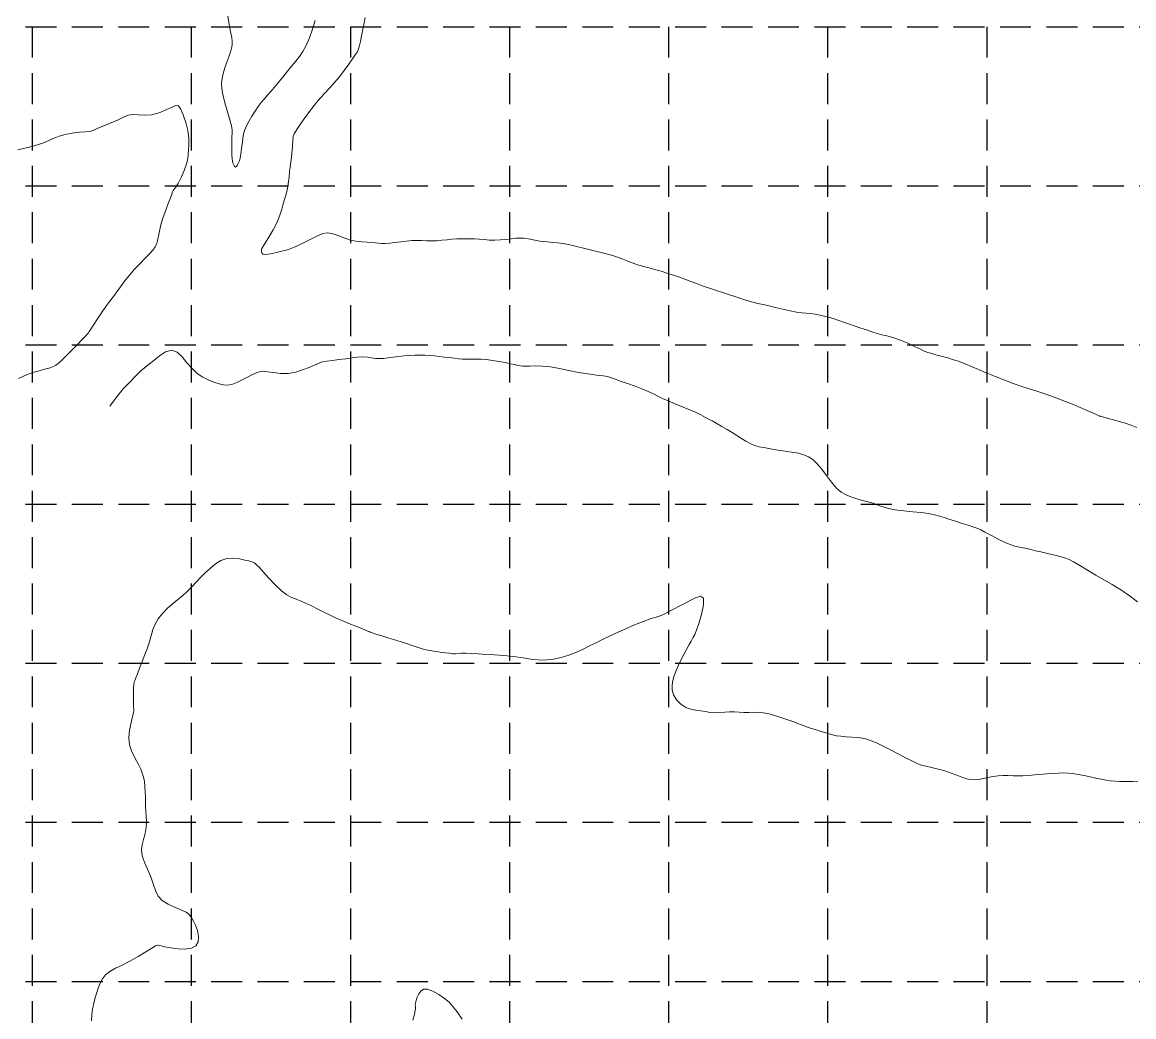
# Model space of a CAD drawing. Header units: inches. Extents: x 45655 to 51424, y 20024 to 23633.
# Drawn here: x 48714 to 49342, y 22349 to 22911 of the extents above; entities that cross this region are included whole.
import ezdxf

# ---------------------------------------------------------------- set-up
doc = ezdxf.new("R2010")
doc.units = ezdxf.units.IN
doc.header["$MEASUREMENT"] = 0
doc.linetypes.add('HIDDEN', pattern=[0.375, 0.25, -0.125])
doc.layers.add('CTR', color=43, linetype='Continuous', lineweight=9)
doc.layers.add('GRID', color=254, linetype='HIDDEN')

msp = doc.modelspace()

# ---------------------------------------------------------------- linework, layer by layer
at = {"layer": 'CTR'}
for points, elevation in [([(48829.91, 22914.48), (48830.72, 22909.79), (48831.5, 22905.71), (48832.1, 22902.45), (48832.39, 22900.16), (48832.41, 22898.51), (48832.21, 22897.1), (48831.84, 22895.59), (48831.27, 22893.75), (48830.44, 22891.42), (48829.35, 22888.5), (48828.18, 22885.27), (48827.23, 22882.1), (48826.64, 22879.26), (48826.44, 22876.63), (48826.58, 22873.95), (48827, 22871.05), (48827.71, 22867.79), (48828.69, 22864.07), (48829.89, 22859.9), (48831.07, 22855.82), (48831.93, 22852.47), (48832.3, 22850.24), (48832.3, 22848.49), (48832.17, 22846.31), (48832.11, 22843.08), (48832.14, 22839.38), (48832.22, 22836.13), (48832.34, 22833.95), (48832.52, 22832.57), (48832.82, 22831.49), (48833.25, 22830.36), (48833.78, 22829.41), (48834.35, 22829.01), (48834.92, 22829.39), (48835.47, 22830.34), (48835.99, 22831.52), (48836.49, 22832.68), (48836.94, 22834.15), (48837.36, 22836.38), (48837.74, 22839.61), (48838.16, 22843.34), (48838.69, 22846.92), (48839.43, 22849.88), (48840.44, 22852.42), (48841.78, 22854.99), (48843.47, 22857.86), (48845.34, 22860.79), (48847.18, 22863.45), (48848.84, 22865.58), (48850.55, 22867.56), (48852.59, 22869.91), (48855.17, 22872.96), (48858.07, 22876.48), (48861, 22880.05), (48863.7, 22883.34), (48866.14, 22886.31), (48868.37, 22889.03), (48870.42, 22891.62), (48872.32, 22894.42), (48874.2, 22897.85), (48876.06, 22902.19), (48877.81, 22907.06), (48879.28, 22912.02)], 574), ([(49082.52, 22767.79), (49078.8, 22769.01), (49074.97, 22770.2), (49071.35, 22771.27), (49068.24, 22772.14), (49065.85, 22772.75), (49063.84, 22773.26), (49061.72, 22773.91), (49059.14, 22774.84), (49056.28, 22775.95), (49053.44, 22777.03), (49050.89, 22777.94), (49048.7, 22778.67), (49046.93, 22779.24), (49045.52, 22779.66), (49044, 22780.08), (49041.83, 22780.63), (49038.63, 22781.41), (49034.85, 22782.34), (49031.11, 22783.27), (49027.91, 22784.1), (49025.11, 22784.79), (49022.4, 22785.37), (49019.59, 22785.83), (49016.68, 22786.19), (49013.74, 22786.49), (49010.84, 22786.76), (49008.01, 22787.06), (49005.26, 22787.45), (49002.62, 22787.97), (49000.07, 22788.49), (48997.63, 22788.86), (48995.26, 22788.96), (48992.85, 22788.83), (48990.24, 22788.55), (48987.33, 22788.22), (48984.21, 22787.91), (48981.03, 22787.77), (48977.9, 22787.88), (48974.89, 22788.11), (48972.05, 22788.36), (48969.39, 22788.48), (48966.87, 22788.53), (48964.41, 22788.53), (48961.93, 22788.54), (48959.38, 22788.49), (48956.73, 22788.33), (48953.96, 22788.04), (48951.07, 22787.71), (48948.13, 22787.48), (48945.18, 22787.42), (48942.27, 22787.49), (48939.45, 22787.58), (48936.75, 22787.6), (48934.01, 22787.51), (48931.04, 22787.26), (48927.76, 22786.86), (48924.44, 22786.41), (48921.44, 22786.06), (48919.02, 22785.89), (48917.04, 22785.9), (48915.22, 22786.04), (48913.32, 22786.26), (48911.19, 22786.5), (48908.67, 22786.72), (48905.69, 22786.92), (48902.34, 22787.27), (48898.78, 22787.99), (48895.16, 22789.21), (48891.71, 22790.56), (48888.68, 22791.6), (48886.18, 22791.93), (48883.7, 22791.47), (48880.62, 22790.2), (48876.53, 22788.18), (48872.05, 22785.92), (48868.08, 22784), (48865.2, 22782.82), (48862.92, 22782.14), (48860.5, 22781.56), (48857.39, 22780.78), (48854.1, 22780.03), (48851.39, 22779.65), (48849.78, 22779.9), (48849.1, 22780.54), (48848.91, 22781.25), (48848.88, 22781.77), (48848.93, 22782.15), (48849.04, 22782.5), (48849.24, 22782.99), (48849.81, 22784.03), (48851.04, 22786.08), (48853.12, 22789.41), (48855.59, 22793.58), (48857.84, 22797.94), (48859.41, 22801.93), (48860.46, 22805.42), (48861.26, 22808.35), (48862.05, 22810.79), (48862.83, 22813.18), (48863.53, 22816.02), (48864.1, 22819.66), (48864.55, 22823.51), (48864.9, 22826.8), (48865.19, 22829.02), (48865.47, 22830.86), (48865.77, 22833.25), (48866.12, 22836.83), (48866.47, 22840.85), (48866.77, 22844.27), (48866.98, 22846.26), (48867.11, 22847.16), (48867.23, 22847.54), (48867.42, 22847.95), (48868, 22848.92), (48869.33, 22850.95), (48871.62, 22854.28), (48874.5, 22858.35), (48877.44, 22862.33), (48880.05, 22865.61), (48882.43, 22868.37), (48884.83, 22871), (48887.43, 22873.82), (48890.19, 22876.9), (48893.01, 22880.26), (48895.81, 22883.85), (48898.38, 22887.35), (48900.49, 22890.35), (48902.02, 22892.57), (48903.03, 22894.16), (48903.67, 22895.37), (48904.08, 22896.5), (48904.43, 22897.95), (48904.89, 22900.16), (48905.57, 22903.39), (48906.35, 22907.13), (48907.08, 22910.72), (48907.63, 22913.67)], 572), ([(48711.1, 22838.87), (48715.01, 22839.78), (48719.06, 22840.84), (48722.79, 22841.96), (48726.14, 22843.11), (48729.11, 22844.31), (48731.78, 22845.53), (48734.54, 22846.67), (48737.83, 22847.65), (48741.88, 22848.36), (48746.06, 22848.85), (48749.49, 22849.15), (48751.52, 22849.35), (48752.5, 22849.49), (48752.94, 22849.62), (48753.41, 22849.83), (48754.43, 22850.27), (48756.48, 22851.11), (48759.84, 22852.46), (48763.9, 22854.12), (48767.83, 22855.82), (48770.98, 22857.32), (48773.61, 22858.41), (48776.22, 22858.89), (48779.2, 22858.73), (48782.68, 22858.43), (48786.66, 22858.67), (48791.1, 22859.88), (48795.37, 22861.61), (48798.77, 22863.21), (48800.85, 22864.07), (48802.06, 22863.78), (48803.15, 22862.03), (48804.62, 22858.67), (48806.18, 22854.31), (48807.37, 22849.73), (48807.83, 22845.57), (48807.79, 22841.97), (48807.59, 22838.94), (48807.48, 22836.39), (48807.25, 22833.89), (48806.55, 22830.91), (48805.2, 22827.17), (48803.48, 22823.23), (48801.81, 22819.93), (48800.53, 22817.86), (48799.62, 22816.7), (48799.03, 22815.97), (48798.64, 22815.15), (48798.22, 22813.87), (48797.48, 22811.75), (48796.26, 22808.6), (48794.77, 22804.79), (48793.35, 22800.84), (48792.25, 22797.18), (48791.45, 22793.89), (48790.85, 22790.97), (48790.35, 22788.39), (48789.74, 22786.12), (48788.82, 22784.05), (48787.44, 22782.08), (48785.54, 22780.01), (48783.14, 22777.59), (48780.27, 22774.64), (48777.21, 22771.33), (48774.22, 22767.92), (48771.57, 22764.58), (48769.23, 22761.45), (48767.13, 22758.58), (48765.18, 22756), (48763.18, 22753.36), (48760.96, 22750.31), (48758.43, 22746.63), (48755.9, 22742.82), (48753.78, 22739.59), (48752.36, 22737.46), (48751.54, 22736.21), (48751.04, 22735.47), (48750.58, 22734.81), (48749.67, 22733.76), (48747.8, 22731.79), (48744.68, 22728.61), (48741.01, 22724.91), (48737.7, 22721.61), (48735.44, 22719.38), (48733.95, 22718.04), (48732.72, 22717.16), (48731.3, 22716.39), (48729.47, 22715.66), (48727.05, 22714.92), (48723.92, 22714.11), (48720.18, 22713.07), (48715.95, 22711.55), (48711.44, 22709.46)], 572), ([(49344.1, 22681.75), (49341.23, 22682.97), (49337.81, 22684.2), (49333.66, 22685.45), (49329.45, 22686.61), (49326.06, 22687.5), (49324.12, 22688.01), (49323.3, 22688.23), (49323.03, 22688.32), (49322.74, 22688.45), (49321.88, 22688.83), (49319.9, 22689.7), (49316.48, 22691.2), (49312.16, 22693.07), (49307.71, 22694.95), (49303.76, 22696.56), (49300.35, 22697.89), (49297.43, 22699.01), (49294.81, 22700), (49292.09, 22700.96), (49288.78, 22702.03), (49284.54, 22703.33), (49279.57, 22704.89), (49274.22, 22706.69), (49268.84, 22708.71), (49263.63, 22710.81), (49258.82, 22712.84), (49254.58, 22714.64), (49250.95, 22716.18), (49247.95, 22717.44), (49245.5, 22718.44), (49243.19, 22719.3), (49240.5, 22720.18), (49237.13, 22721.16), (49233.52, 22722.16), (49230.36, 22723.01), (49228.13, 22723.6), (49226.68, 22723.98), (49225.76, 22724.25), (49225, 22724.54), (49223.87, 22725.06), (49221.81, 22726.07), (49218.45, 22727.73), (49214.28, 22729.67), (49209.96, 22731.46), (49206.1, 22732.75), (49202.73, 22733.64), (49199.82, 22734.33), (49197.27, 22735.02), (49194.7, 22735.83), (49191.69, 22736.83), (49188.01, 22738.09), (49184.19, 22739.41), (49180.94, 22740.52), (49178.79, 22741.26), (49177.54, 22741.69), (49176.78, 22741.97), (49176.12, 22742.24), (49175.05, 22742.62), (49173.01, 22743.25), (49169.73, 22744.17), (49165.82, 22745.18), (49162.18, 22745.98), (49159.43, 22746.37), (49157.16, 22746.53), (49154.73, 22746.71), (49151.63, 22747.15), (49148.11, 22747.79), (49144.55, 22748.55), (49141.27, 22749.36), (49138.26, 22750.14), (49135.46, 22750.82), (49132.72, 22751.38), (49129.75, 22751.99), (49126.19, 22752.88), (49121.87, 22754.18), (49117.3, 22755.67), (49113.14, 22757.05), (49109.89, 22758.11), (49107.24, 22758.96), (49104.65, 22759.8), (49101.76, 22760.79), (49098.73, 22761.83), (49095.94, 22762.85), (49093.57, 22763.76), (49091.36, 22764.61), (49088.92, 22765.54), (49085.96, 22766.62), (49082.52, 22767.79)], 572), ([(49344.59, 22583.31), (49341.37, 22585.59), (49339.21, 22587.11), (49337.92, 22588.03), (49337.15, 22588.59), (49336.53, 22589.07), (49335.53, 22589.78), (49333.54, 22591.03), (49330.17, 22593.01), (49325.81, 22595.56), (49320.96, 22598.39), (49316.17, 22601.21), (49311.83, 22603.77), (49308.35, 22605.79), (49305.9, 22607.12), (49303.83, 22607.98), (49301.29, 22608.71), (49297.71, 22609.59), (49293.6, 22610.53), (49289.75, 22611.43), (49286.73, 22612.16), (49284.24, 22612.77), (49281.73, 22613.31), (49278.75, 22613.87), (49275.2, 22614.72), (49271.04, 22616.13), (49266.38, 22618.26), (49261.83, 22620.65), (49258.16, 22622.69), (49255.83, 22623.95), (49254.1, 22624.71), (49251.95, 22625.46), (49248.68, 22626.51), (49244.75, 22627.77), (49240.95, 22628.99), (49237.83, 22630.01), (49235.19, 22630.85), (49232.59, 22631.64), (49229.64, 22632.42), (49226.19, 22633.16), (49222.12, 22633.75), (49217.4, 22634.16), (49212.31, 22634.6), (49207.19, 22635.32), (49202.4, 22636.48), (49198.23, 22637.8), (49194.98, 22638.94), (49192.81, 22639.61), (49191.23, 22640), (49189.65, 22640.37), (49187.58, 22640.96), (49185.1, 22641.76), (49182.41, 22642.69), (49179.67, 22643.77), (49176.94, 22645.29), (49174.18, 22647.6), (49171.4, 22650.88), (49168.64, 22654.68), (49165.96, 22658.34), (49163.38, 22661.34), (49160.88, 22663.64), (49158.38, 22665.31), (49155.77, 22666.45), (49152.71, 22667.25), (49148.83, 22667.93), (49143.97, 22668.68), (49138.76, 22669.47), (49134.06, 22670.25), (49130.48, 22670.97), (49127.77, 22671.74), (49125.42, 22672.73), (49123.03, 22674.02), (49120.51, 22675.56), (49117.9, 22677.22), (49115.18, 22678.93), (49112.33, 22680.68), (49109.32, 22682.45), (49106.16, 22684.25), (49103.83, 22685.54), (49103.02, 22685.99), (49100.11, 22687.57), (49097.54, 22688.95), (49094.9, 22690.24), (49091.66, 22691.67), (49087.53, 22693.35), (49083.04, 22695.14), (49078.94, 22696.84), (49075.76, 22698.31), (49073.18, 22699.61), (49070.64, 22700.9), (49067.66, 22702.25), (49064.19, 22703.7), (49060.28, 22705.21), (49056.02, 22706.72), (49051.95, 22708.13), (49048.64, 22709.28), (49046.43, 22710.08), (49044.61, 22710.62), (49042.19, 22711.04), (49038.45, 22711.5), (49033.64, 22712.1), (49028.3, 22712.94), (49022.88, 22714.07), (49017.57, 22715.25), (49012.52, 22716.15), (49007.86, 22716.57), (49003.81, 22716.62), (49000.61, 22716.54), (48998.36, 22716.49), (48996.79, 22716.54), (48995.47, 22716.7), (48994.06, 22716.99), (48992.29, 22717.39), (48989.92, 22717.92), (48986.84, 22718.55), (48983.3, 22719.21), (48979.68, 22719.77), (48976.27, 22720.2), (48973.15, 22720.46), (48970.27, 22720.57), (48967.63, 22720.56), (48965.15, 22720.52), (48962.75, 22720.54), (48960.34, 22720.7), (48957.87, 22721), (48955.26, 22721.34), (48952.47, 22721.7), (48949.6, 22722.04), (48946.75, 22722.35), (48943.99, 22722.6), (48941.3, 22722.77), (48938.58, 22722.83), (48935.78, 22722.78), (48932.85, 22722.62), (48929.77, 22722.34), (48926.56, 22721.96), (48923.38, 22721.54), (48920.46, 22721.16), (48917.95, 22720.88), (48915.72, 22720.77), (48913.55, 22720.88), (48911.29, 22721.22), (48908.85, 22721.6), (48906.21, 22721.79), (48903.34, 22721.64), (48900.17, 22721.21), (48896.64, 22720.7), (48892.81, 22720.25), (48889.05, 22719.82), (48885.86, 22719.39), (48883.55, 22718.92), (48881.92, 22718.42), (48880.63, 22717.9), (48879.3, 22717.31), (48877.63, 22716.59), (48875.33, 22715.62), (48872.16, 22714.36), (48868.32, 22713.15), (48864.08, 22712.4), (48859.75, 22712.4), (48855.74, 22712.87), (48852.48, 22713.39), (48850.24, 22713.64), (48848.68, 22713.57), (48847.28, 22713.2), (48845.61, 22712.57), (48843.53, 22711.64), (48841.03, 22710.37), (48838.1, 22708.79), (48835.03, 22707.22), (48832.18, 22706.09), (48829.78, 22705.69), (48827.54, 22705.93), (48825.06, 22706.59), (48822.06, 22707.5), (48818.74, 22708.76), (48815.42, 22710.43), (48812.36, 22712.63), (48809.51, 22715.33), (48806.8, 22718.43), (48804.13, 22721.75), (48801.33, 22724.47), (48798.21, 22725.64), (48794.74, 22724.66), (48791.22, 22722.34), (48788.11, 22719.81), (48785.66, 22717.9), (48783.47, 22716.21), (48780.91, 22714.02), (48777.62, 22710.84), (48774.04, 22707.16), (48770.81, 22703.65), (48768.41, 22700.84), (48766.53, 22698.42), (48764.69, 22695.93), (48763.24, 22693.98)], 574), ([(48776.67, 22521.99), (48776.63, 22524), (48776.59, 22527.26), (48776.58, 22531.08), (48776.63, 22534.42), (48776.75, 22536.5), (48776.92, 22537.6), (48777.15, 22538.26), (48777.44, 22539.03), (48777.92, 22540.28), (48778.76, 22542.44), (48780.02, 22545.69), (48781.54, 22549.55), (48783.01, 22553.36), (48784.24, 22556.61), (48785.22, 22559.43), (48786.01, 22562.07), (48786.72, 22564.77), (48787.56, 22567.58), (48788.78, 22570.52), (48790.59, 22573.57), (48792.89, 22576.58), (48795.57, 22579.42), (48798.49, 22581.95), (48801.47, 22584.32), (48804.37, 22586.67), (48807.08, 22589.18), (48809.64, 22591.79), (48812.15, 22594.48), (48814.69, 22597.16), (48817.31, 22599.8), (48820.05, 22602.34), (48822.95, 22604.7), (48826.05, 22606.62), (48829.4, 22607.77), (48832.97, 22607.96), (48836.46, 22607.53), (48839.5, 22606.87), (48841.82, 22606.34), (48843.56, 22605.85), (48844.96, 22605.2), (48846.24, 22604.21), (48847.8, 22602.59), (48850.02, 22600.09), (48853.13, 22596.6), (48856.72, 22592.76), (48860.26, 22589.41), (48863.31, 22587.16), (48866.01, 22585.73), (48868.65, 22584.66), (48871.41, 22583.56), (48874.24, 22582.36), (48877.03, 22581.07), (48879.69, 22579.73), (48882.28, 22578.35), (48884.94, 22576.97), (48887.76, 22575.6), (48890.88, 22574.18), (48894.44, 22572.66), (48898.44, 22571.01), (48902.38, 22569.42), (48905.65, 22568.11), (48907.8, 22567.23), (48909.04, 22566.7), (48909.81, 22566.37), (48910.51, 22566.08), (48911.64, 22565.68), (48913.69, 22565.02), (48916.98, 22563.99), (48920.99, 22562.75), (48925, 22561.52), (48928.47, 22560.44), (48931.48, 22559.5), (48934.25, 22558.58), (48937, 22557.6), (48939.88, 22556.66), (48943.05, 22555.85), (48946.52, 22555.26), (48950, 22554.82), (48953.05, 22554.46), (48955.38, 22554.15), (48957.16, 22553.9), (48958.7, 22553.8), (48960.27, 22553.91), (48962.14, 22554.09), (48964.54, 22554.17), (48967.67, 22554.05), (48971.48, 22553.79), (48975.92, 22553.5), (48980.86, 22553.25), (48986.14, 22552.92), (48991.56, 22552.35), (48996.99, 22551.46), (49002.41, 22550.61), (49007.86, 22550.22), (49013.3, 22550.6), (49018.58, 22551.66), (49023.44, 22553.17), (49027.73, 22554.92), (49031.39, 22556.69), (49034.45, 22558.25), (49036.91, 22559.47), (49038.96, 22560.44), (49040.77, 22561.28), (49042.6, 22562.2), (49045.04, 22563.39), (49048.75, 22565.14), (49054.05, 22567.55), (49060.04, 22570.16), (49065.45, 22572.36), (49069.39, 22573.72), (49072.19, 22574.55), (49074.56, 22575.34), (49077.05, 22576.48), (49079.69, 22577.88), (49082.43, 22579.34), (49085.19, 22580.72), (49088.06, 22582.14), (49091.14, 22583.74), (49094.42, 22585.47), (49097.27, 22586.37), (49098.96, 22585.27), (49098.99, 22581.46), (49097.85, 22576.12), (49096.36, 22570.94), (49095.07, 22567.2), (49094.02, 22564.69), (49093.06, 22562.79), (49092.07, 22560.98), (49090.93, 22559), (49089.59, 22556.62), (49088.02, 22553.75), (49086.35, 22550.57), (49084.8, 22547.37), (49083.51, 22544.36), (49082.5, 22541.54), (49081.73, 22538.79), (49081.21, 22536.06), (49081.19, 22533.31), (49081.97, 22530.53), (49083.74, 22527.79), (49086.23, 22525.33), (49089.05, 22523.48), (49091.86, 22522.43), (49094.63, 22521.92), (49097.38, 22521.58), (49100.11, 22521.12), (49102.85, 22520.67), (49105.58, 22520.43), (49108.31, 22520.53), (49111.03, 22520.8), (49113.75, 22521.02), (49116.46, 22520.99), (49119.16, 22520.82), (49121.89, 22520.67), (49124.62, 22520.69), (49127.37, 22520.75), (49130.12, 22520.7), (49132.9, 22520.42), (49135.9, 22519.84), (49139.36, 22518.91), (49143.34, 22517.63), (49147.32, 22516.25), (49150.61, 22515.06), (49152.74, 22514.27), (49154, 22513.78), (49154.89, 22513.4), (49155.89, 22513), (49157.33, 22512.47), (49159.53, 22511.74), (49162.65, 22510.77), (49166.17, 22509.72), (49169.45, 22508.75), (49172.02, 22508.03), (49174.25, 22507.51), (49176.69, 22507.17), (49179.75, 22506.94), (49183.11, 22506.74), (49186.31, 22506.51), (49188.98, 22506.15), (49191.39, 22505.57), (49193.89, 22504.68), (49196.83, 22503.41), (49200.31, 22501.75), (49204.4, 22499.68), (49209.04, 22497.27), (49213.65, 22494.86), (49217.54, 22492.89), (49220.27, 22491.61), (49222.4, 22490.85), (49224.75, 22490.24), (49227.93, 22489.54), (49231.68, 22488.66), (49235.55, 22487.59), (49239.13, 22486.37), (49242.34, 22485.12), (49245.2, 22484), (49247.74, 22483.16), (49250.07, 22482.64), (49252.34, 22482.5), (49254.71, 22482.75), (49257.21, 22483.25), (49259.88, 22483.85), (49262.73, 22484.39), (49265.68, 22484.79), (49268.6, 22484.99), (49271.43, 22484.97), (49274.19, 22484.82), (49276.9, 22484.72), (49279.66, 22484.77), (49282.74, 22484.96), (49286.43, 22485.27), (49290.89, 22485.66), (49295.57, 22486.03), (49299.73, 22486.32), (49302.9, 22486.44), (49305.45, 22486.37), (49307.98, 22486.09), (49310.98, 22485.58), (49314.3, 22484.94), (49317.7, 22484.24), (49320.91, 22483.57), (49323.91, 22482.96), (49326.71, 22482.44), (49329.32, 22482.04), (49331.8, 22481.76), (49334.23, 22481.62), (49336.68, 22481.61), (49339.2, 22481.65), (49341.85, 22481.61), (49344.71, 22481.44)], 574), ([(48752.77, 22346.31), (48753.08, 22349.83), (48753.46, 22352.98), (48753.88, 22355.29), (48754.38, 22357.16), (48754.97, 22359.17), (48755.68, 22361.74), (48756.55, 22364.66), (48757.62, 22367.52), (48758.97, 22370.05), (48760.76, 22372.23), (48763.18, 22374.15), (48766.36, 22375.92), (48770.19, 22377.79), (48774.55, 22379.97), (48779.2, 22382.61), (48783.55, 22385.28), (48786.98, 22387.4), (48789.04, 22388.57), (48790.06, 22388.99), (48790.59, 22388.99), (48791.16, 22388.86), (48792.25, 22388.59), (48794.34, 22388.13), (48797.68, 22387.5), (48801.76, 22386.94), (48805.86, 22386.8), (48809.31, 22387.36), (48811.85, 22388.73), (48813.24, 22390.95), (48813.41, 22393.97), (48812.7, 22397.31), (48811.62, 22400.35), (48810.56, 22402.63), (48809.64, 22404.22), (48808.89, 22405.32), (48808.3, 22406.09), (48807.77, 22406.68), (48807.19, 22407.17), (48806.41, 22407.67), (48805.1, 22408.3), (48802.92, 22409.19), (48799.72, 22410.45), (48796.1, 22412.13), (48792.85, 22414.25), (48790.59, 22416.8), (48789.15, 22419.52), (48788.22, 22422.1), (48787.48, 22424.34), (48786.73, 22426.52), (48785.74, 22429.02), (48784.4, 22432.07), (48782.98, 22435.37), (48781.82, 22438.43), (48781.2, 22440.96), (48781.12, 22443.26), (48781.53, 22445.75), (48782.31, 22448.76), (48783.19, 22452.13), (48783.81, 22455.57), (48783.97, 22458.86), (48783.79, 22461.95), (48783.53, 22464.82), (48783.41, 22467.49), (48783.36, 22470.1), (48783.34, 22472.81), (48783.24, 22475.73), (48783.05, 22478.72), (48782.72, 22481.55), (48782.22, 22484.06), (48781.54, 22486.37), (48780.63, 22488.6), (48779.52, 22490.91), (48778.22, 22493.37), (48776.81, 22496.04), (48775.41, 22498.98), (48774.3, 22502.32), (48773.86, 22506.22), (48774.26, 22510.65), (48775.18, 22514.97), (48776.07, 22518.41), (48776.54, 22520.49), (48776.67, 22521.99)], 574), ([(48934.6, 22346.61), (48935.45, 22349.96), (48935.94, 22352.02), (48936.12, 22353.08), (48936.12, 22353.68), (48936, 22354.27), (48935.93, 22355.09), (48936.02, 22356.23), (48936.4, 22357.81), (48937.05, 22359.63), (48937.92, 22361.48), (48939.05, 22363.08), (48940.63, 22364.09), (48942.89, 22364.15), (48945.96, 22363.01), (48949.37, 22361.07), (48952.53, 22358.85), (48955.04, 22356.7), (48957.22, 22354.33), (48959.61, 22351.25), (48962.53, 22347.23)], 572)]:
    msp.add_lwpolyline(points, dxfattribs=dict(at, elevation=elevation))
at = {"layer": 'GRID', "linetype": 'HIDDEN', "ltscale": 70}
for p, q in [((48719.24, 23538.55), (48719.24, 20388.15)), ((48809.24, 23538.55), (48809.24, 20388.15)), ((48899.24, 23538.55), (48899.24, 20388.15)), ((48989.24, 23538.55), (48989.24, 20388.15)), ((49079.24, 23538.55), (49079.24, 20388.15)), ((49169.24, 23538.55), (49169.24, 20388.15)), ((49259.24, 23538.55), (49259.24, 20388.15)), ((45749.24, 22908.55), (51329.24, 22908.55)), ((45749.24, 22818.55), (51329.24, 22818.55)), ((45749.24, 22728.55), (51329.24, 22728.55)), ((45749.24, 22638.55), (51329.24, 22638.55)), ((45749.24, 22548.55), (51329.24, 22548.55)), ((45749.24, 22458.55), (51329.24, 22458.55)), ((45749.24, 22368.55), (51329.24, 22368.55))]:
    msp.add_line(p, q, dxfattribs=at)

doc.saveas('drawing.dxf')
